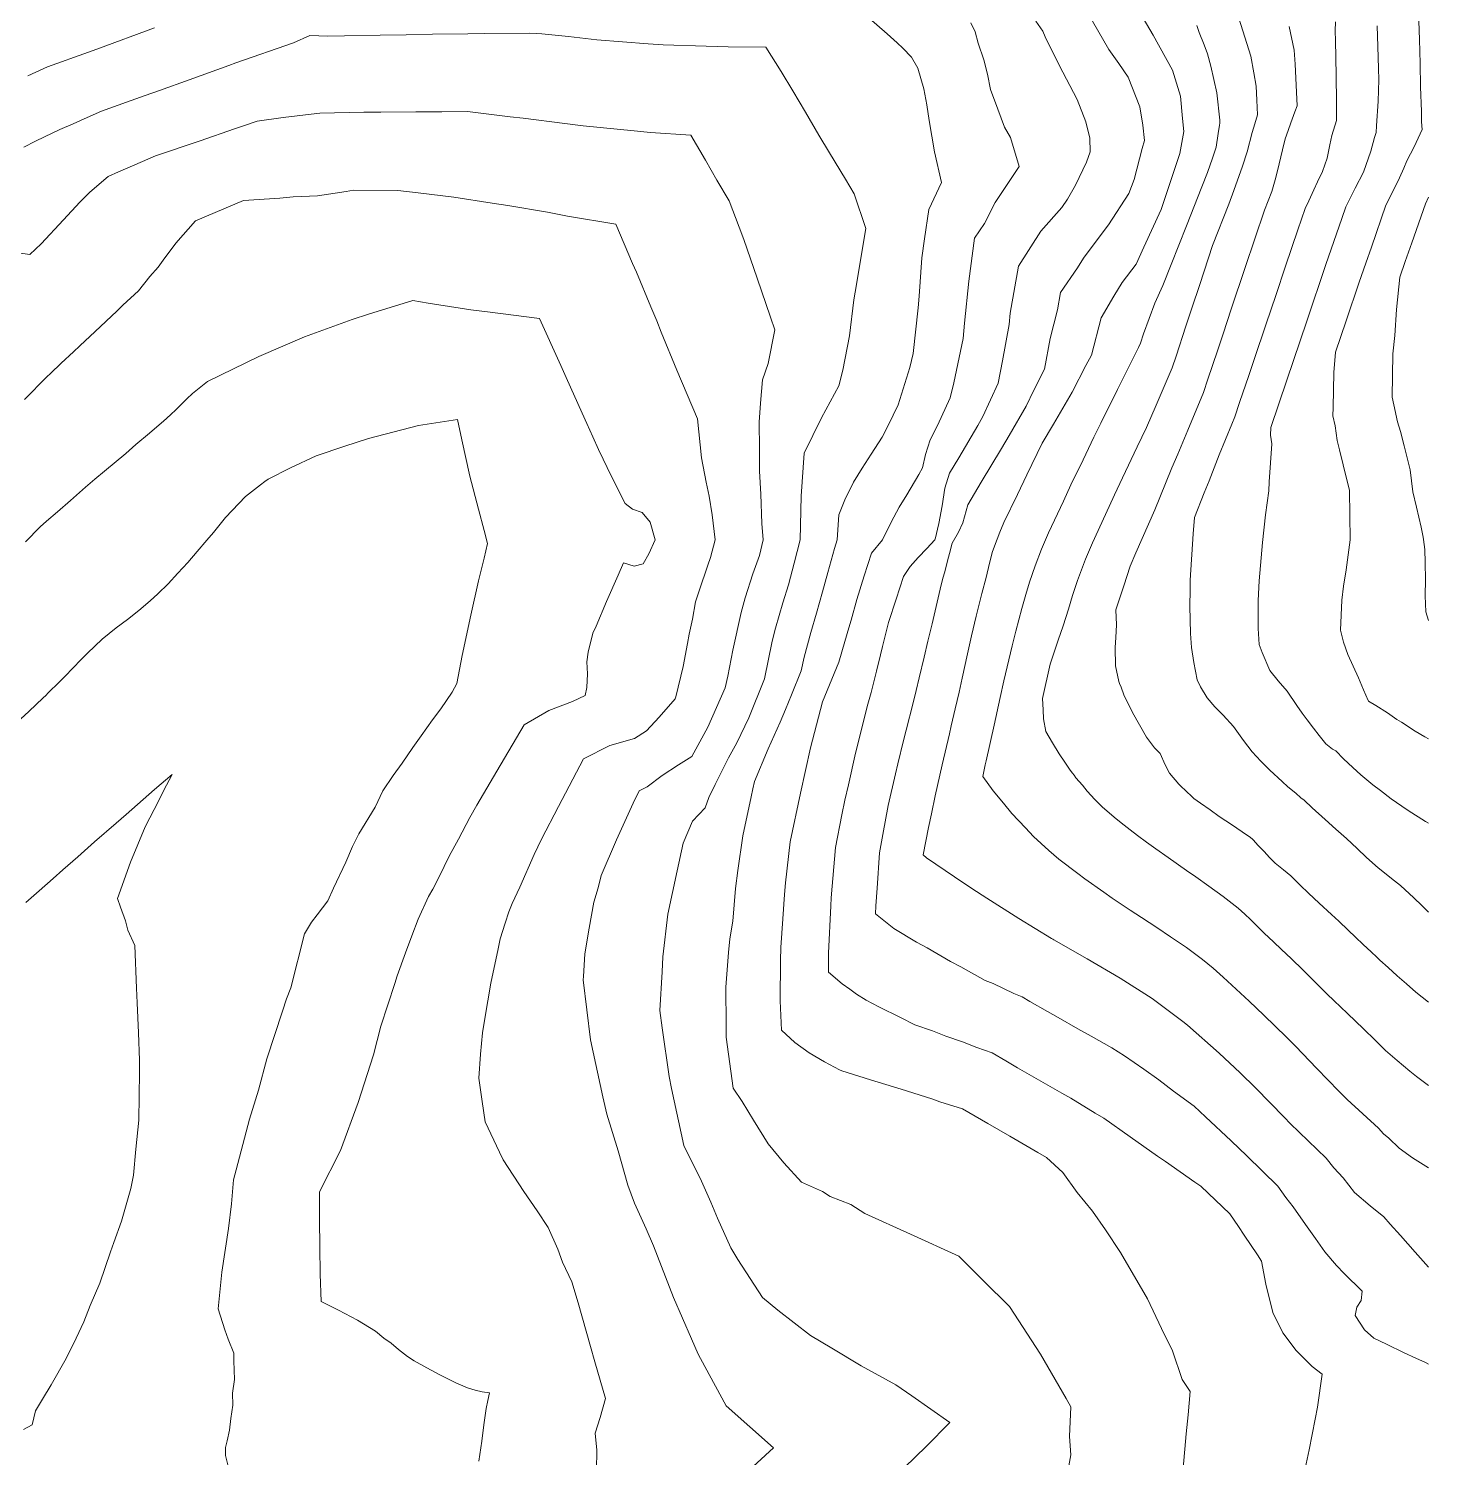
# Model space of a CAD drawing. Header units: inches. Extents: x 11351264 to 11356330, y 6702313 to 6706468.
# Drawn here: x 11355952 to 11356330.4, y 6702682.8 to 6703069.1 of the extents above; entities that cross this region are included whole.
import ezdxf

# ---------------------------------------------------------------- set-up
doc = ezdxf.new("R2010")
doc.units = ezdxf.units.IN
doc.header["$MEASUREMENT"] = 0
doc.layers.add('Shumate_Contours_clip1', color=7, linetype='Continuous', lineweight=0)

msp = doc.modelspace()

# ---------------------------------------------------------------- linework, layer by layer
at = {"layer": 'Shumate_Contours_clip1'}
for points, elevation in [([(11356251.45, 6703074.95), (11356255.92, 6703067.27), (11356261.22, 6703057.86), (11356262.3, 6703054.27), (11356263.3, 6703050.79), (11356263.89, 6703044.73), (11356264.26, 6703041.26), (11356263.92, 6703039.25), (11356263.19, 6703035.3), (11356261.73, 6703031.01), (11356258.08, 6703020.11), (11356253.44, 6703009.94), (11356251.34, 6703005.33), (11356247.62, 6703000.44), (11356245.33, 6702996.72), (11356241.92, 6702990.83), (11356239.3, 6702980.81), (11356237.73, 6702978.01), (11356234.08, 6702970.77), (11356229.02, 6702962.16), (11356225.98, 6702957), (11356221.77, 6702948.45), (11356219.25, 6702943.14), (11356215.55, 6702935.53), (11356214.53, 6702932.97), (11356213.76, 6702931.08), (11356212.54, 6702927.67), (11356211.75, 6702924.53), (11356210.77, 6702920.65), (11356209.62, 6702916.35), (11356208.11, 6702910.24), (11356206.86, 6702904.89), (11356205.78, 6702900.03), (11356204.29, 6702893.42), (11356203.48, 6702889.71), (11356202.41, 6702885.15), (11356201.36, 6702880.56), (11356200.86, 6702878.4), (11356198.89, 6702870.05), (11356196.98, 6702861.64), (11356196, 6702856.77), (11356195.2, 6702853.13), (11356193.77, 6702845.72), (11356194.65, 6702844.86), (11356202.21, 6702839.77), (11356206.97, 6702836.62), (11356211.03, 6702833.96), (11356219.6, 6702828.49), (11356228.5, 6702823.08), (11356228.8, 6702822.93), (11356229.11, 6702822.75), (11356238.09, 6702817.57), (11356247.07, 6702812.36), (11356255.64, 6702806.89), (11356263.93, 6702800.68), (11356265.22, 6702799.69), (11356273.8, 6702792.06), (11356279.44, 6702786.74), (11356283.58, 6702782.68), (11356291.43, 6702774.66), (11356293.01, 6702773.1), (11356302.74, 6702763.69), (11356304.76, 6702761.08), (11356307.28, 6702758.37), (11356310.36, 6702754.45), (11356314.63, 6702750.82), (11356318.28, 6702747.82), (11356320.05, 6702745.88), (11356322.82, 6702742.79), (11356326.76, 6702738.26), (11356330.36, 6702734.23)], 1370), ([(11356277.74, 6703076.14), (11356280.18, 6703068.44), (11356282.35, 6703061.61), (11356283.2, 6703057.07), (11356283.78, 6703053.53), (11356283.96, 6703049.71), (11356284.13, 6703045.75), (11356283.42, 6703043.33), (11356282.74, 6703040.98), (11356281.39, 6703035.78), (11356280.12, 6703031.91), (11356277.8, 6703025.25), (11356276.43, 6703021.59), (11356272.03, 6703010.41), (11356268.53, 6702999.86), (11356266.43, 6702993.47), (11356264.82, 6702988.59), (11356262.17, 6702980.55), (11356261.1, 6702977.34), (11356256.74, 6702967.22), (11356254.18, 6702961.2), (11356251.59, 6702955.96), (11356247.65, 6702947.63), (11356245.47, 6702943.02), (11356244.07, 6702939.86), (11356239.57, 6702930.03), (11356237.7, 6702925.6), (11356236.84, 6702923.43), (11356235.46, 6702919.85), (11356234.17, 6702915.77), (11356233.04, 6702912.11), (11356231.59, 6702907.59), (11356230.31, 6702903.77), (11356229.59, 6702901.57), (11356228.14, 6702897.22), (11356226, 6702887.98), (11356226.2, 6702884.87), (11356226.28, 6702882.44), (11356226.98, 6702879.06), (11356228.74, 6702876.01), (11356230.58, 6702873.01), (11356232.05, 6702870.72), (11356233.54, 6702868.62), (11356234.19, 6702867.8), (11356234.6, 6702867.23), (11356235.06, 6702866.55), (11356236.81, 6702864.52), (11356238.13, 6702862.93), (11356240.15, 6702860.65), (11356242.26, 6702858.58), (11356245.98, 6702855.41), (11356248.1, 6702853.71), (11356249.76, 6702852.42), (11356251.74, 6702850.91), (11356254.18, 6702849.09), (11356256.66, 6702847.35), (11356259.97, 6702845.02), (11356264.95, 6702841.49), (11356267.48, 6702839.77), (11356271.03, 6702837.27), (11356274.9, 6702834.44), (11356278.9, 6702831.32), (11356280.73, 6702829.68), (11356282.24, 6702828.26), (11356284.26, 6702826.28), (11356285.99, 6702824.54), (11356288.49, 6702822.17), (11356290.69, 6702820.11), (11356293.24, 6702817.65), (11356296.49, 6702814.5), (11356300.63, 6702810.41), (11356302.93, 6702808.14), (11356304.84, 6702806.28), (11356306.58, 6702804.58), (11356308.49, 6702802.8), (11356312.8, 6702798.64), (11356315.95, 6702795.6), (11356318.77, 6702792.84), (11356321.92, 6702790.1), (11356325.33, 6702787.18), (11356327.17, 6702785.75), (11356330.36, 6702783.35)], 1366), ([(11356179.17, 6703071.86), (11356184.08, 6703067.62), (11356186.79, 6703065.17), (11356188.31, 6703063.75), (11356190.65, 6703061.36), (11356192.31, 6703058.32), (11356193.94, 6703052.75), (11356194.74, 6703048.45), (11356195.37, 6703044.21), (11356196.87, 6703035.73), (11356198.76, 6703027.49), (11356195.27, 6703020.13), (11356194.15, 6703012.19), (11356193.41, 6703007.11), (11356192.72, 6702996.75), (11356192.41, 6702993.55), (11356191.09, 6702981.24), (11356190.17, 6702977.41), (11356187.04, 6702967.37), (11356184.32, 6702961.78), (11356182.68, 6702958.65), (11356179.73, 6702953.99), (11356177.29, 6702950.27), (11356174.98, 6702946.48), (11356172.65, 6702941.65), (11356170.99, 6702937.64), (11356170.49, 6702930.86), (11356169.8, 6702928.49), (11356168.01, 6702922), (11356166.61, 6702916.83), (11356164.99, 6702911.03), (11356163.44, 6702905.79), (11356161.61, 6702899.12), (11356160.84, 6702895.48), (11356158.17, 6702888.96), (11356156.59, 6702884.99), (11356155.11, 6702881.56), (11356151.86, 6702874.38), (11356148.22, 6702865.52), (11356147.74, 6702863.53), (11356147.32, 6702861.38), (11356145.02, 6702850.81), (11356143.71, 6702841.43), (11356143.04, 6702836.62), (11356142.31, 6702827.77), (11356141.49, 6702822.98), (11356141.19, 6702819.32), (11356140.43, 6702809.95), (11356140.51, 6702799.68), (11356140.55, 6702796.44), (11356142.42, 6702782.65), (11356144.89, 6702779.02), (11356147.94, 6702773.94), (11356151.87, 6702767.59), (11356156.16, 6702762.41), (11356160.91, 6702757.23), (11356166.59, 6702754.71), (11356168.6, 6702753.31), (11356174.27, 6702751.18), (11356178, 6702748.79), (11356190.33, 6702743.16), (11356203.46, 6702737.18), (11356210.11, 6702730.51), (11356217.11, 6702723.61), (11356225.47, 6702710.71), (11356232.48, 6702698.72), (11356233.67, 6702696.48), (11356233.33, 6702688.48), (11356233.67, 6702683.49), (11356233.17, 6702680.5)], 1378), ([(11356206.64, 6703070.58), (11356207.8, 6703068.14), (11356208.64, 6703065.12), (11356210.16, 6703060.62), (11356211.19, 6703056.72), (11356212.02, 6703052.55), (11356213.97, 6703047.23), (11356215.75, 6703042.4), (11356217.35, 6703039.62), (11356219.69, 6703031.8), (11356213.2, 6703022.06), (11356210.33, 6703016.41), (11356207.65, 6703012.36), (11356206.09, 6703000.79), (11356204.97, 6702989.44), (11356204.57, 6702985.32), (11356202.05, 6702973.31), (11356201.04, 6702969.24), (11356197.68, 6702961.8), (11356195.64, 6702957.89), (11356194.39, 6702953.9), (11356193.63, 6702950.32), (11356192.6, 6702948.51), (11356189.35, 6702943.05), (11356187.28, 6702939.69), (11356185.09, 6702935.67), (11356182.8, 6702930.86), (11356179.85, 6702927.21), (11356177.83, 6702921.11), (11356175.85, 6702914.73), (11356174.28, 6702909.11), (11356173.67, 6702907.04), (11356172.57, 6702903.4), (11356171.02, 6702897.79), (11356166.56, 6702887.05), (11356163.34, 6702874.66), (11356160.63, 6702862.41), (11356157.86, 6702849.22), (11356156.6, 6702838.14), (11356156.26, 6702834.99), (11356155.88, 6702828.43), (11356155.27, 6702820.68), (11356155.21, 6702817.15), (11356155.12, 6702806.26), (11356155.52, 6702798.27), (11356159.06, 6702795.01), (11356162.98, 6702792.22), (11356167.15, 6702789.74), (11356171.19, 6702787.58), (11356171.82, 6702787.28), (11356179.58, 6702784.91), (11356187.87, 6702782.33), (11356196.16, 6702779.73), (11356198.33, 6702778.97), (11356204.42, 6702777.08), (11356211.29, 6702773.07), (11356217.22, 6702769.62), (11356224.8, 6702765.2), (11356227.09, 6702763.86), (11356231.51, 6702759.83), (11356235.43, 6702754.4), (11356239.56, 6702749.37), (11356243.09, 6702744.35), (11356247.16, 6702738.24), (11356254.38, 6702725.66), (11356258.24, 6702717.65), (11356261.22, 6702711.6), (11356263.8, 6702703.86), (11356265.95, 6702700.67), (11356265.4, 6702694.28), (11356264.89, 6702689.21), (11356264.11, 6702679.9)], 1376), ([(11356224.27, 6703071.1), (11356226.12, 6703068.39), (11356226.74, 6703066.81), (11356230.54, 6703059.15), (11356235.41, 6703049.93), (11356237.72, 6703043.82), (11356238.83, 6703039.42), (11356238.88, 6703035.75), (11356237.91, 6703032.92), (11356234.95, 6703026.77), (11356232.78, 6703022.95), (11356231.28, 6703020.73), (11356225.61, 6703014.27), (11356219.59, 6703004.86), (11356217.31, 6702992.1), (11356217.05, 6702989.09), (11356215.25, 6702979.2), (11356214.1, 6702973.19), (11356209.9, 6702964.2), (11356208.58, 6702961.76), (11356203.39, 6702953.02), (11356200.89, 6702948.86), (11356199.64, 6702944.86), (11356198.88, 6702940.02), (11356198.06, 6702935.28), (11356197.02, 6702931.05), (11356196.91, 6702930.86), (11356194.76, 6702928.49), (11356192.46, 6702926.12), (11356190.26, 6702923.68), (11356188.46, 6702920.95), (11356186.44, 6702914.84), (11356184.41, 6702908.53), (11356182.82, 6702902.03), (11356182.29, 6702899.8), (11356181.2, 6702895.33), (11356179.7, 6702889.57), (11356178.67, 6702885.82), (11356177.68, 6702881.75), (11356175.47, 6702873.16), (11356173.57, 6702864.65), (11356172.58, 6702860.46), (11356171.83, 6702856.55), (11356170.1, 6702847.71), (11356168.88, 6702834.08), (11356168.78, 6702831.89), (11356168.2, 6702819.08), (11356168.23, 6702814.02), (11356171.86, 6702810.87), (11356173.97, 6702809.38), (11356175.78, 6702808.07), (11356178.4, 6702806.4), (11356181.76, 6702804.59), (11356187.64, 6702801.72), (11356191.52, 6702799.72), (11356196.26, 6702798.11), (11356199.92, 6702796.68), (11356204.38, 6702795.19), (11356208.3, 6702793.62), (11356212.45, 6702792.17), (11356216.14, 6702790.01), (11356219.31, 6702788.16), (11356223.73, 6702785.59), (11356226.19, 6702784.18), (11356231.31, 6702781.24), (11356233.66, 6702779.92), (11356240.29, 6702775.91), (11356242.58, 6702774.48), (11356249.72, 6702769.44), (11356257.14, 6702764.28), (11356259.3, 6702762.78), (11356267.21, 6702757.25), (11356268.87, 6702756.1), (11356276.7, 6702748.63), (11356279.01, 6702745.19), (11356280.59, 6702742.92), (11356284.12, 6702737.6), (11356285.25, 6702735.9), (11356286.39, 6702729.68), (11356288.3, 6702722.02), (11356291.03, 6702716.53), (11356294.62, 6702711.69), (11356298.97, 6702707.41), (11356301.64, 6702705.36), (11356300.37, 6702696.4), (11356299.75, 6702693.12), (11356298.16, 6702684.87), (11356296.81, 6702678.52)], 1374), ([(11356239.52, 6703071.02), (11356244, 6703063.37), (11356246.65, 6703059.66), (11356249.18, 6703055.95), (11356252.38, 6703047.88), (11356253.15, 6703042.93), (11356253.58, 6703038.84), (11356253.01, 6703036.6), (11356250.8, 6703028.29), (11356249.35, 6703024.45), (11356243.84, 6703016), (11356238.4, 6703008.74), (11356237.1, 6703007.04), (11356235.48, 6703004.39), (11356230.91, 6702997.74), (11356230.09, 6702993.04), (11356228.13, 6702985.3), (11356226.61, 6702976.98), (11356223.7, 6702971.31), (11356221.59, 6702966.99), (11356217.01, 6702959.09), (11356214.95, 6702955.52), (11356209.49, 6702946.4), (11356205.86, 6702940.32), (11356204.53, 6702935.47), (11356203.36, 6702932.97), (11356201.64, 6702929.96), (11356200.89, 6702927.13), (11356200.37, 6702925.14), (11356199.7, 6702922.61), (11356199.04, 6702920.09), (11356198.4, 6702917.56), (11356196.18, 6702908.16), (11356195.03, 6702903.42), (11356194.01, 6702899.17), (11356192.66, 6702893.55), (11356191.86, 6702890.09), (11356191.08, 6702886.82), (11356189.2, 6702879.37), (11356188.49, 6702876.58), (11356186.91, 6702870.32), (11356186.29, 6702867.64), (11356184.31, 6702859.01), (11356182.87, 6702851.17), (11356181.96, 6702846.25), (11356181.36, 6702836.67), (11356181, 6702831.93), (11356180.93, 6702829.76), (11356185.82, 6702825.78), (11356191.98, 6702822.08), (11356194.85, 6702820.53), (11356201.18, 6702816.86), (11356203.93, 6702815.44), (11356210.55, 6702811.74), (11356212.73, 6702810.89), (11356218.25, 6702808.25), (11356220.51, 6702807.35), (11356222.64, 6702806.09), (11356227.38, 6702803.33), (11356230.23, 6702801.69), (11356235.62, 6702798.71), (11356239.19, 6702796.71), (11356244.74, 6702793.52), (11356248.18, 6702791.36), (11356253.41, 6702787.78), (11356257.45, 6702784.85), (11356261.42, 6702781.79), (11356267.06, 6702777.74), (11356270.14, 6702774.91), (11356277.02, 6702768.38), (11356281.32, 6702764.33), (11356289.65, 6702756.12), (11356291.84, 6702753.05), (11356293.79, 6702750.56), (11356297.11, 6702745.78), (11356299.88, 6702741.96), (11356302.33, 6702738.41), (11356305.53, 6702734.73), (11356307.55, 6702732.56), (11356312.42, 6702727.75), (11356312.19, 6702725.24), (11356310.97, 6702723.47), (11356310.6, 6702721.21), (11356313.12, 6702717.29), (11356315.58, 6702715.05), (11356319.07, 6702713.4), (11356323.82, 6702711.12), (11356326.92, 6702709.63), (11356329.53, 6702708.43), (11356330.36, 6702708.02)], 1372), ([(11356305.23, 6703070.87), (11356305.16, 6703068.47), (11356305.23, 6703065.79), (11356305.33, 6703061.31), (11356305.39, 6703056.23), (11356305.54, 6703049.45), (11356305.47, 6703044.19), (11356304.22, 6703040.14), (11356303.7, 6703037.64), (11356303.01, 6703034.05), (11356301.69, 6703030.46), (11356300.37, 6703027.65), (11356299.41, 6703025.45), (11356298.05, 6703022.47), (11356297.02, 6703020.43), (11356295.06, 6703014.67), (11356291.72, 6703004.82), (11356289.08, 6702996.92), (11356286.49, 6702989.21), (11356283.26, 6702979.56), (11356281.83, 6702975.28), (11356279.33, 6702967.97), (11356278.02, 6702964.1), (11356277.23, 6702962.15), (11356273.84, 6702953.84), (11356271.05, 6702946.84), (11356269.71, 6702943.54), (11356267.1, 6702936.91), (11356266.77, 6702932.47), (11356266, 6702919.97), (11356265.97, 6702917.37), (11356265.85, 6702912.89), (11356266.07, 6702905.54), (11356266.36, 6702901.79), (11356266.97, 6702897.71), (11356267.87, 6702892.99), (11356268.76, 6702891.11), (11356270.53, 6702888.13), (11356272.67, 6702885.74), (11356274.86, 6702883.45), (11356277.66, 6702880.42), (11356280.39, 6702876.57), (11356282.74, 6702873.54), (11356285.08, 6702871.06), (11356287.47, 6702868.6), (11356290.8, 6702865.49), (11356292.4, 6702864.07), (11356294.51, 6702862.34), (11356295.88, 6702861.11), (11356296.73, 6702860.47), (11356298.96, 6702858.45), (11356302.45, 6702855.24), (11356305.34, 6702852.68), (11356308.23, 6702850.1), (11356311.07, 6702847.46), (11356313.65, 6702844.98), (11356316.82, 6702842.16), (11356321.22, 6702838.67), (11356322.83, 6702837.43), (11356326.44, 6702834.1), (11356328.56, 6702831.98), (11356330.36, 6702830.18)], 1362), ([(11356327.78, 6703071.11), (11356327.86, 6703068.52), (11356327.93, 6703066.09), (11356328.16, 6703059.59), (11356328.22, 6703053.34), (11356328.5, 6703046.63), (11356328.53, 6703043.87), (11356328.64, 6703041.76), (11356326.48, 6703037.07), (11356324.52, 6703033.33), (11356323.73, 6703031.33), (11356322.51, 6703028.68), (11356321.39, 6703026.31), (11356318.84, 6703021.29), (11356314.96, 6703009.99), (11356313.44, 6703005.67), (11356311.68, 6703000.5), (11356308.09, 6702990.06), (11356305.22, 6702981.55), (11356304.79, 6702976.12), (11356304.59, 6702966.65), (11356304.51, 6702964.38), (11356305.11, 6702961.69), (11356305.72, 6702957.67), (11356306.34, 6702955.14), (11356307.35, 6702951.09), (11356309.07, 6702944.18), (11356309.24, 6702930.82), (11356308.13, 6702922.73), (11356307.41, 6702918.31), (11356306.92, 6702914.54), (11356306.56, 6702906.45), (11356307.38, 6702903.17), (11356308.56, 6702899.86), (11356309.99, 6702896.69), (11356311.5, 6702893.56), (11356312.85, 6702890.34), (11356314.03, 6702887.41), (11356314.13, 6702887.26), (11356316.16, 6702886.05), (11356319.31, 6702884.09), (11356321.85, 6702882.32), (11356323.07, 6702881.54), (11356326.8, 6702879.14), (11356329.43, 6702877.62), (11356330.36, 6702877.02)], 1358), ([(11355950.65, 6703037.04), (11355953.81, 6703038.65), (11355956.27, 6703039.8), (11355960.44, 6703041.75), (11355963.97, 6703043.34), (11355966.03, 6703044.25), (11355968.57, 6703045.37), (11355971.65, 6703046.73), (11355978.42, 6703049.16), (11355983.51, 6703050.95), (11355987.38, 6703052.33), (11355995.36, 6703055.2), (11356006.06, 6703059.09), (11356008, 6703059.77), (11356023.61, 6703065.19), (11356027.94, 6703067.21), (11356032.81, 6703067.01), (11356037.36, 6703067.11), (11356046.99, 6703067.29), (11356054.01, 6703067.41), (11356061.11, 6703067.51), (11356070.69, 6703067.64), (11356075.2, 6703067.7), (11356087.39, 6703067.84), (11356089.18, 6703067.75), (11356090.67, 6703067.64), (11356097.95, 6703066.89), (11356105.59, 6703066), (11356119.41, 6703064.96), (11356123.52, 6703064.69), (11356135.14, 6703064.26), (11356141.04, 6703064.08), (11356151.27, 6703064.03), (11356155.36, 6703057.49), (11356158.55, 6703052.27), (11356161.93, 6703046.47), (11356165.62, 6703040.27), (11356168.42, 6703035.44), (11356172.76, 6703028.34), (11356175.14, 6703024.42), (11356178.24, 6703015), (11356177.45, 6703010.2), (11356175.74, 6702999.88), (11356175.06, 6702995.72), (11356173.9, 6702985.99), (11356172.09, 6702976.68), (11356170.97, 6702972.46), (11356166.34, 6702963.83), (11356161.57, 6702954.28), (11356160.76, 6702942.67), (11356160.52, 6702930.86), (11356158.91, 6702924.59), (11356157.39, 6702918.68), (11356155.81, 6702913.79), (11356153.82, 6702906.97), (11356152.98, 6702903.43), (11356150.92, 6702893.24), (11356146.68, 6702882.75), (11356143.43, 6702875.96), (11356141.14, 6702871.96), (11356137.52, 6702864.72), (11356135.82, 6702861.22), (11356134.85, 6702858.42), (11356131.39, 6702854.81), (11356128.89, 6702848.84), (11356127.31, 6702841.41), (11356124.78, 6702829.65), (11356123.42, 6702818.15), (11356123.2, 6702814.12), (11356122.64, 6702803.59), (11356123.24, 6702798.97), (11356125.08, 6702785.75), (11356125.76, 6702782.58), (11356129.07, 6702767.09), (11356133.84, 6702757.51), (11356136.39, 6702751.8), (11356138.21, 6702747.45), (11356141.79, 6702739.45), (11356143.65, 6702736.35), (11356150.39, 6702726.06), (11356154.47, 6702722.61), (11356163.34, 6702715.75), (11356169.09, 6702712.35), (11356177.02, 6702707.61), (11356186.36, 6702702.46), (11356190.7, 6702699.49), (11356201.03, 6702692.21), (11356194.57, 6702685.76), (11356188.75, 6702680.07)], 1380), ([(11355951.71, 6703056.3), (11355957.11, 6703058.7), (11355968.11, 6703062.64), (11355970.36, 6703063.46), (11355986.01, 6703069.23)], 1378), ([(11356267.73, 6703069.92), (11356268.42, 6703068), (11356269.78, 6703064.66), (11356270.6, 6703062.19), (11356271.56, 6703058.93), (11356273.2, 6703051.65), (11356273.95, 6703044.26), (11356273.96, 6703043.45), (11356273.88, 6703042.96), (11356273.53, 6703040.66), (11356272.97, 6703036.99), (11356272.03, 6703034.06), (11356270.63, 6703030.13), (11356269.11, 6703026.28), (11356265.01, 6703015.72), (11356260.79, 6703005.24), (11356258.56, 6702999.64), (11356256.45, 6702994.83), (11356253.33, 6702986.51), (11356252.52, 6702984.06), (11356252, 6702982.87), (11356246.31, 6702971.52), (11356241.81, 6702962.35), (11356239.96, 6702958.63), (11356237.01, 6702952.52), (11356233.71, 6702945.71), (11356231.68, 6702941.29), (11356227.64, 6702932.76), (11356225.8, 6702928.33), (11356224.08, 6702923.87), (11356222.54, 6702919.37), (11356221.57, 6702916.1), (11356221.18, 6702914.82), (11356220.41, 6702912.3), (11356218.83, 6702906.14), (11356217.84, 6702902.24), (11356215.61, 6702892.74), (11356214.6, 6702888.21), (11356212.95, 6702880.73), (11356210.83, 6702871.12), (11356210.58, 6702870.02), (11356209.89, 6702866.85), (11356212.69, 6702863), (11356215.46, 6702859.68), (11356217.78, 6702856.85), (11356221.41, 6702853.01), (11356223.61, 6702850.69), (11356227.79, 6702846.91), (11356230.48, 6702844.52), (11356235.55, 6702840.69), (11356237.48, 6702839.22), (11356242.59, 6702835.58), (11356244.88, 6702834), (11356249.76, 6702830.79), (11356252.8, 6702828.78), (11356256.95, 6702826.07), (11356260.67, 6702823.56), (11356264.99, 6702820.64), (11356269.28, 6702817.4), (11356272.14, 6702815.06), (11356274.92, 6702812.65), (11356278.41, 6702809.36), (11356281.92, 6702806.15), (11356285.86, 6702802.39), (11356291.96, 6702796.42), (11356294.41, 6702793.94), (11356300.19, 6702787.98), (11356306.16, 6702781.79), (11356308.44, 6702779.6), (11356316.83, 6702771.85), (11356318.26, 6702770.26), (11356319.66, 6702769.12), (11356322.42, 6702766.45), (11356326.04, 6702763.78), (11356330.36, 6702761.1)], 1368), ([(11356292.68, 6703069.6), (11356294.06, 6703063.23), (11356294.3, 6703059.47), (11356294.53, 6703055.69), (11356294.71, 6703051.87), (11356294.86, 6703048.18), (11356294.22, 6703046.52), (11356293.18, 6703043.59), (11356292.44, 6703041.53), (11356291.64, 6703039.3), (11356290.9, 6703036.25), (11356290.01, 6703032.53), (11356289.09, 6703028.81), (11356288.05, 6703025), (11356286.03, 6703019.99), (11356280.82, 6703004.47), (11356277.07, 6702993.17), (11356274.85, 6702986.5), (11356273.33, 6702981.93), (11356270.76, 6702974.28), (11356269.56, 6702970.71), (11356265.29, 6702960.53), (11356262.61, 6702954.03), (11356261.04, 6702950.33), (11356257.74, 6702942.3), (11356256.41, 6702938.98), (11356251.27, 6702927.35), (11356249.78, 6702923.72), (11356248.02, 6702918.39), (11356246.53, 6702913.87), (11356245.9, 6702911.96), (11356246.01, 6702907.86), (11356245.89, 6702904.49), (11356245.68, 6702901.78), (11356245.8, 6702896.82), (11356246.64, 6702892.54), (11356246.89, 6702891.98), (11356247.28, 6702891.04), (11356248.07, 6702888.92), (11356250.34, 6702884.17), (11356252.27, 6702880.82), (11356254.19, 6702877.47), (11356256.29, 6702874.66), (11356257.84, 6702873.06), (11356259.24, 6702869.99), (11356260.39, 6702867.8), (11356262.85, 6702864.8), (11356265.31, 6702862.48), (11356266, 6702861.91), (11356266.98, 6702860.95), (11356268.74, 6702859.65), (11356271.34, 6702857.84), (11356273.82, 6702856.1), (11356275.63, 6702854.9), (11356277.11, 6702853.92), (11356280, 6702851.96), (11356282.28, 6702850.35), (11356282.81, 6702849.98), (11356283.02, 6702849.79), (11356284.37, 6702848.27), (11356285.93, 6702846.59), (11356287.4, 6702845.02), (11356288.95, 6702843.47), (11356291.23, 6702841.65), (11356293.18, 6702840.01), (11356295.7, 6702837.51), (11356297.94, 6702835.3), (11356300.85, 6702832.62), (11356304.13, 6702829.6), (11356306.16, 6702827.74), (11356308.63, 6702825.37), (11356310.69, 6702823.41), (11356312.76, 6702821.46), (11356314.85, 6702819.5), (11356316.39, 6702818.08), (11356317.26, 6702817.27), (11356319.46, 6702815.25), (11356321.92, 6702813.01), (11356324.41, 6702810.79), (11356326.96, 6702808.6), (11356330.36, 6702805.86)], 1364), ([(11356316.51, 6703069.8), (11356316.72, 6703064.2), (11356316.87, 6703058.28), (11356316.93, 6703055.21), (11356316.82, 6703049.46), (11356316.35, 6703042.73), (11356316.26, 6703040.94), (11356315.81, 6703039.62), (11356314.81, 6703035.9), (11356312.85, 6703030.2), (11356310.54, 6703025.88), (11356308, 6703020.86), (11356306.92, 6703017.71), (11356302.61, 6703005.25), (11356297.47, 6702989.98), (11356292.07, 6702974.03), (11356287.77, 6702961.22), (11356287.7, 6702959.11), (11356288, 6702956.77), (11356287.27, 6702946.49), (11356287.2, 6702944.14), (11356286.31, 6702937.6), (11356285.51, 6702930.09), (11356284.6, 6702919.77), (11356284.35, 6702914.49), (11356284.34, 6702906.91), (11356284.61, 6702902.52), (11356285.39, 6702900.39), (11356287.51, 6702895.52), (11356289.79, 6702892.71), (11356292.15, 6702889.94), (11356294.81, 6702886.05), (11356296.23, 6702884.02), (11356297.56, 6702882.21), (11356299.28, 6702879.97), (11356300.81, 6702877.99), (11356302.59, 6702875.67), (11356304.4, 6702874.26), (11356305.34, 6702873.82), (11356307.41, 6702871.67), (11356309.97, 6702869.29), (11356312.13, 6702867.29), (11356315.3, 6702864.59), (11356317.4, 6702863.05), (11356320.29, 6702860.88), (11356323.14, 6702858.87), (11356324.92, 6702857.66), (11356329.56, 6702854.74), (11356330.36, 6702854.23)], 1360), ([(11355949.15, 6703008.42), (11355952.26, 6703008.02), (11355955.39, 6703010.85), (11355961.38, 6703017.34), (11355965.82, 6703022.16), (11355968.48, 6703024.8), (11355973.5, 6703029.09), (11355976.23, 6703030.32), (11355980.68, 6703032.19), (11355986.3, 6703034.66), (11355998.36, 6703038.72), (11356007.65, 6703041.94), (11356010.34, 6703042.86), (11356013.74, 6703044.06), (11356020.77, 6703045.04), (11356028.35, 6703045.95), (11356030.69, 6703046.23), (11356042.54, 6703046.43), (11356047.16, 6703046.48), (11356056.61, 6703046.58), (11356063.69, 6703046.58), (11356070.57, 6703046.61), (11356082.1, 6703045.22), (11356085.64, 6703044.82), (11356096.92, 6703043.43), (11356101.84, 6703042.8), (11356115.64, 6703041.38), (11356120.07, 6703040.97), (11356131.02, 6703040.27), (11356134.98, 6703033.49), (11356137.96, 6703028.12), (11356141.33, 6703022.46), (11356144.05, 6703015.35), (11356145.28, 6703012.01), (11356148.93, 6703001.55), (11356152.53, 6702991.08), (11356153.7, 6702987.61), (11356151.9, 6702978.51), (11356150.34, 6702974.1), (11356149.83, 6702967.77), (11356149.45, 6702962.64), (11356149.54, 6702955.47), (11356149.56, 6702949.42), (11356149.94, 6702943.17), (11356150.2, 6702935.25), (11356150.55, 6702930.86), (11356149.54, 6702926.59), (11356147.7, 6702921.68), (11356145.66, 6702915.19), (11356144.55, 6702911.24), (11356142.32, 6702901.02), (11356141, 6702894.04), (11356140.29, 6702890.84), (11356135.57, 6702880.23), (11356131.23, 6702872.31), (11356127.67, 6702870.02), (11356123.19, 6702867.17), (11356119.18, 6702864.09), (11356117.04, 6702863.03), (11356115.42, 6702859.65), (11356110.92, 6702849.8), (11356106.7, 6702840.13), (11356105.91, 6702836.76), (11356104.77, 6702832.9), (11356103.46, 6702825.9), (11356102.31, 6702818.97), (11356101.95, 6702812.82), (11356101.87, 6702811.88), (11356103.87, 6702795.73), (11356107.22, 6702780.3), (11356108.3, 6702775.58), (11356111.29, 6702765.71), (11356113.99, 6702756.45), (11356115.72, 6702751.53), (11356118.87, 6702744.59), (11356120.87, 6702740), (11356126.31, 6702726.06), (11356131.18, 6702714.88), (11356132.96, 6702710.73), (11356134.75, 6702707.38), (11356140.51, 6702696.77), (11356153.28, 6702685.42), (11356144.51, 6702677.3)], 1382), ([(11355950.86, 6702968.82), (11355956.85, 6702974.94), (11355957.86, 6702975.85), (11355960.74, 6702978.63), (11355964.06, 6702981.71), (11355965.82, 6702983.29), (11355969.94, 6702987.2), (11355975.77, 6702992.7), (11355977.4, 6702994.25), (11355981.67, 6702998.19), (11355984.73, 6703002.06), (11355986.95, 6703004.56), (11355988.31, 6703006.46), (11355991.77, 6703011.05), (11355997.04, 6703017.05), (11356010.07, 6703022.56), (11356019.86, 6703023.26), (11356023.52, 6703023.55), (11356030.03, 6703023.88), (11356037.8, 6703025.03), (11356039.83, 6703025.36), (11356051.8, 6703025.28), (11356057.29, 6703024.66), (11356066.9, 6703023.52), (11356077.26, 6703021.86), (11356081.52, 6703021.22), (11356092.26, 6703019.42), (11356097.65, 6703018.34), (11356110.69, 6703016.18), (11356115.23, 6703005.58), (11356116.27, 6703003.19), (11356120.19, 6702993.81), (11356121.75, 6702990.02), (11356122.99, 6702986.97), (11356127.22, 6702976.73), (11356132.76, 6702963.53), (11356133.89, 6702953.03), (11356135.15, 6702946.41), (11356135.95, 6702942.62), (11356136.78, 6702937.57), (11356137.59, 6702930.86), (11356136.3, 6702926.05), (11356135.53, 6702923.99), (11356133.23, 6702917.06), (11356132.2, 6702914.09), (11356131.43, 6702909.4), (11356130.5, 6702905.34), (11356130.07, 6702902.79), (11356128.89, 6702896.64), (11356126.95, 6702888.42), (11356126.77, 6702887.89), (11356122.45, 6702882.91), (11356119.02, 6702879.26), (11356115.77, 6702877.16), (11356109.11, 6702875.23), (11356101.93, 6702871.67), (11356095.17, 6702858.81), (11356090.59, 6702849.91), (11356088.63, 6702845.83), (11356084.76, 6702836.94), (11356082.65, 6702832.52), (11356081.75, 6702830.34), (11356080.83, 6702827.25), (11356079.47, 6702822.97), (11356078.93, 6702820.33), (11356076.91, 6702810.97), (11356075.29, 6702801.46), (11356074.64, 6702797.61), (11356074.16, 6702791.78), (11356073.71, 6702785.3), (11356074.55, 6702778.98), (11356075.37, 6702773.54), (11356079.21, 6702765.36), (11356080.29, 6702763.25), (11356085.86, 6702754.66), (11356089.43, 6702749.46), (11356092.39, 6702744.98), (11356095.03, 6702739.1), (11356096.3, 6702735.59), (11356098.84, 6702730.27), (11356100.51, 6702724.58), (11356103.88, 6702712.77), (11356105.06, 6702708.69), (11356107.93, 6702698.78), (11356106.46, 6702693.63), (11356105.13, 6702689.36), (11356105.55, 6702684.73), (11356105.47, 6702679.34)], 1384), ([(11356330.36, 6703023.53), (11356329.54, 6703021.71), (11356325.87, 6703011.13), (11356324.1, 6703006.09), (11356322.67, 6703001.89), (11356321.75, 6702993.09), (11356321.25, 6702986.06), (11356320.76, 6702981.12), (11356320.52, 6702969.4), (11356321, 6702967.34), (11356321.97, 6702962.76), (11356322.82, 6702960.18), (11356323.84, 6702956.25), (11356325.44, 6702949.78), (11356326.16, 6702943.84), (11356327.18, 6702939.66), (11356327.8, 6702936.96), (11356328.41, 6702934.26), (11356328.91, 6702931.56), (11356329.3, 6702928.94), (11356329.34, 6702928.76), (11356329.35, 6702928.36), (11356329.51, 6702924.63), (11356329.55, 6702920.09), (11356329.5, 6702915.73), (11356329.66, 6702911.37), (11356330.36, 6702909.06)], 1356), ([(11355951.16, 6702930.29), (11355955.13, 6702934.37), (11355956.84, 6702935.89), (11355959.77, 6702938.42), (11355963.28, 6702941.48), (11355967.33, 6702945.12), (11355969.83, 6702947.25), (11355972.48, 6702949.44), (11355978.21, 6702954.21), (11355980.99, 6702956.63), (11355984.67, 6702959.73), (11355986.59, 6702961.36), (11355988.39, 6702962.93), (11355989.3, 6702963.75), (11355990.44, 6702964.76), (11355991.72, 6702966.03), (11355994.72, 6702968.97), (11355996.3, 6702970.39), (11356000.34, 6702973.63), (11356014.21, 6702980.45), (11356026.51, 6702985.7), (11356039.44, 6702990.45), (11356043.86, 6702991.83), (11356055.85, 6702995.55), (11356059.99, 6702994.84), (11356071.49, 6702993.07), (11356075.99, 6702992.47), (11356090.07, 6702990.68), (11356095.87, 6702977.95), (11356097.3, 6702974.77), (11356101.59, 6702965.14), (11356102.82, 6702962.34), (11356104.47, 6702958.73), (11356105.99, 6702955.27), (11356107.26, 6702952.7), (11356109.47, 6702948.14), (11356113.18, 6702940.7), (11356115.21, 6702939.12), (11356117.79, 6702938.2), (11356119.94, 6702935.64), (11356121.34, 6702930.86), (11356119.58, 6702927.04), (11356118.12, 6702924.39), (11356115.67, 6702923.78), (11356112.75, 6702924.67), (11356111.36, 6702921.29), (11356108.18, 6702914.23), (11356105.35, 6702907.53), (11356104.47, 6702905.59), (11356103.22, 6702900.47), (11356102.83, 6702897.88), (11356103.06, 6702894.63), (11356102.87, 6702890.92), (11356102.4, 6702888.81), (11356098.97, 6702887.13), (11356092.57, 6702884.69), (11356085.9, 6702880.85), (11356078.51, 6702868.35), (11356073.17, 6702859.17), (11356071.25, 6702855.77), (11356068.21, 6702849.9), (11356065.63, 6702845.35), (11356062.94, 6702839.73), (11356061.19, 6702836.44), (11356060.09, 6702834.44), (11356057.31, 6702828.27), (11356055.55, 6702823.81), (11356053.86, 6702819.25), (11356051.6, 6702813), (11356050.94, 6702810.89), (11356049.08, 6702805.17), (11356047.22, 6702799.35), (11356045.19, 6702791.66), (11356041.01, 6702778.71), (11356036.31, 6702765.76), (11356030.58, 6702754.63), (11356030.61, 6702754.38), (11356030.59, 6702754.02), (11356030.59, 6702747.03), (11356030.68, 6702739.7), (11356030.81, 6702732.35), (11356031.09, 6702724.97), (11356035.7, 6702722.61), (11356040.88, 6702719.89), (11356045.69, 6702716.95), (11356047.98, 6702715.07), (11356049.95, 6702713.66), (11356051.97, 6702711.99), (11356054.39, 6702710.1), (11356056.22, 6702708.96), (11356059.61, 6702707.03), (11356063.15, 6702705.1), (11356067.45, 6702703), (11356070.6, 6702701.59), (11356072.64, 6702701.03), (11356074.61, 6702700.57), (11356076.56, 6702700.27), (11356076.09, 6702698.21), (11356075.63, 6702696.04), (11356075, 6702691.63), (11356074.5, 6702687.18), (11356073.63, 6702681.82)], 1386), ([(11355947.74, 6702880.47), (11355951.98, 6702884.44), (11355955.94, 6702888.17), (11355956.58, 6702888.77), (11355957.29, 6702889.46), (11355960.18, 6702892.35), (11355961.77, 6702893.95), (11355964.02, 6702896.28), (11355966.1, 6702898.4), (11355967.87, 6702900.21), (11355971.83, 6702903.99), (11355975.63, 6702907.05), (11355978.68, 6702909.32), (11355981.75, 6702911.71), (11355984.8, 6702914.4), (11355986.86, 6702916.27), (11355989.65, 6702918.99), (11355992.34, 6702921.84), (11355995.02, 6702924.71), (11355997.5, 6702927.71), (11356000.13, 6702930.76), (11356001.92, 6702932.86), (11356005.19, 6702936.88), (11356010.61, 6702942.58), (11356014.67, 6702945.76), (11356015.81, 6702946.66), (11356016.71, 6702947.26), (11356022.76, 6702950.3), (11356029.67, 6702953.59), (11356037.42, 6702956.2), (11356043.83, 6702958.27), (11356057.32, 6702961.72), (11356067.92, 6702963.38), (11356069.07, 6702957.9), (11356071.26, 6702948.06), (11356073.6, 6702939.18), (11356075.09, 6702933.34), (11356076.02, 6702929.84), (11356075.07, 6702925.86), (11356073.56, 6702919.74), (11356071.48, 6702910.47), (11356069.18, 6702899.63), (11356067.68, 6702892.04), (11356066.47, 6702889.71), (11356063.36, 6702885.19), (11356061.11, 6702882.19), (11356058.12, 6702877.85), (11356055.8, 6702874.68), (11356052.9, 6702870.47), (11356050.54, 6702867.17), (11356047.7, 6702863.04), (11356045.63, 6702858.58), (11356041.25, 6702851.34), (11356039.52, 6702847.94), (11356037.71, 6702843.75), (11356034.37, 6702836.7), (11356032.88, 6702833.24), (11356029.99, 6702829.51), (11356028.4, 6702827.46), (11356026.5, 6702824.35), (11356022.84, 6702809.75), (11356021.65, 6702806.75), (11356020.55, 6702803.48), (11356016.39, 6702790.52), (11356014.15, 6702782.13), (11356011.69, 6702774.21), (11356008.04, 6702760.59), (11356007.32, 6702757.85), (11356006.83, 6702751.34), (11356005.97, 6702744.73), (11356004.21, 6702732.93), (11356003.19, 6702722.95), (11356004.99, 6702717.27), (11356005.91, 6702714.75), (11356007.42, 6702710.98), (11356007.48, 6702708.94), (11356007.58, 6702703.86), (11356007.09, 6702700.14), (11356007.15, 6702696.96), (11356006.6, 6702693.33), (11356006.3, 6702690.22), (11356005.63, 6702687.3), (11356005.17, 6702685.51), (11356005.2, 6702683.36), (11356006.01, 6702680.06)], 1388), ([(11355951.17, 6702832.85), (11355954.79, 6702835.99), (11355958.6, 6702839.32), (11355961.25, 6702841.68), (11355965.27, 6702845.19), (11355969.79, 6702849.18), (11355975.63, 6702854.26), (11355978.33, 6702856.65), (11355986.02, 6702863.33), (11355990.76, 6702867.44), (11355988.42, 6702863), (11355987.17, 6702860.42), (11355983.5, 6702853.25), (11355979.48, 6702843.71), (11355976.03, 6702833.89), (11355976.8, 6702831.54), (11355978.17, 6702827.9), (11355978.78, 6702825.36), (11355980.68, 6702821.19), (11355981.12, 6702809.64), (11355981.31, 6702805.66), (11355981.7, 6702797.55), (11355981.98, 6702790.18), (11355981.93, 6702786.95), (11355981.75, 6702773.94), (11355980.99, 6702766.18), (11355980.31, 6702759.09), (11355979.55, 6702755.5), (11355977.04, 6702746.72), (11355974.99, 6702740.94), (11355974.07, 6702738.35), (11355971.2, 6702729.89), (11355968.6, 6702723.9), (11355966.93, 6702719.48), (11355964.78, 6702715.03), (11355962.12, 6702709.56), (11355958.04, 6702702.45), (11355955.76, 6702698.58), (11355953.82, 6702695.43), (11355952.95, 6702691.66), (11355950.62, 6702690.37)], 1390)]:
    msp.add_lwpolyline(points, dxfattribs=dict(at, elevation=elevation))

doc.saveas('drawing.dxf')
